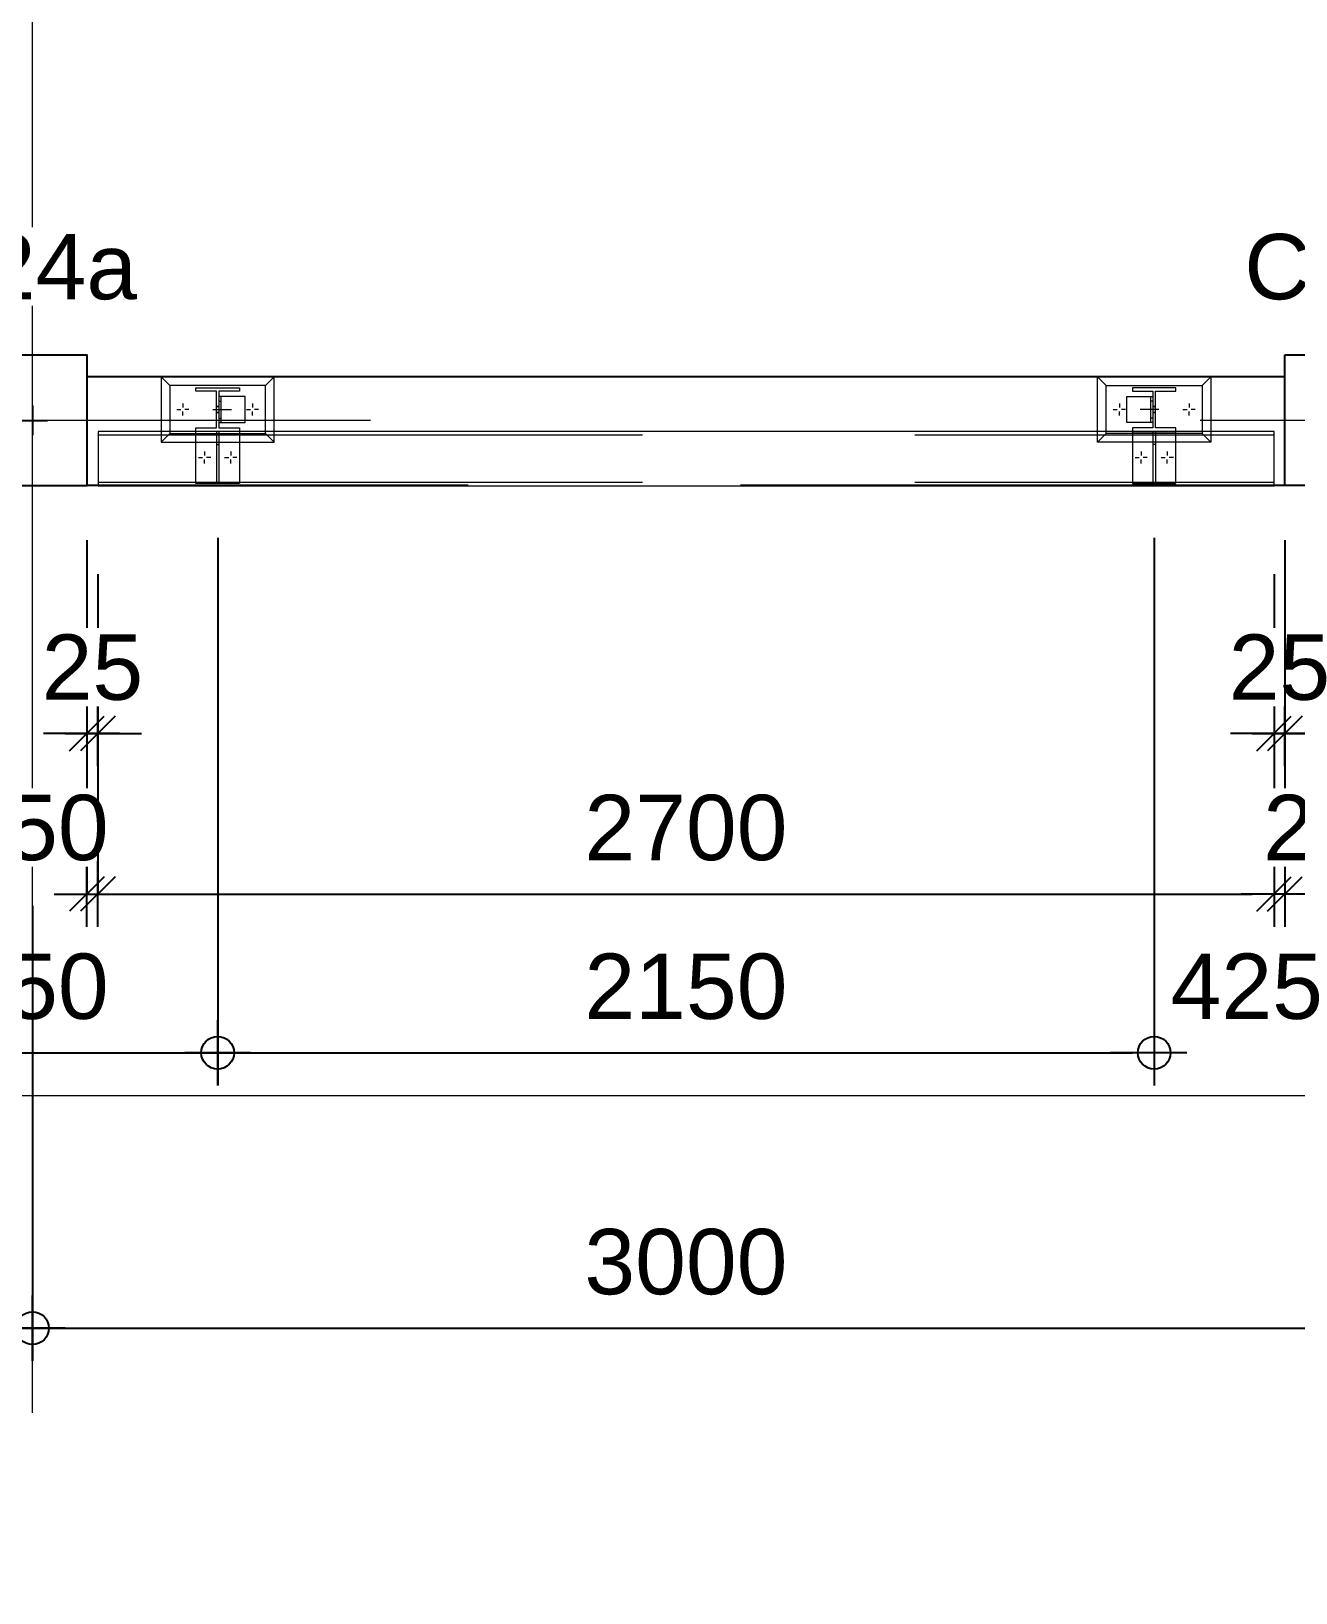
# Model space of a CAD drawing. Header units: millimetres. Extents: x 663313 to 1226001, y 1431724 to 1620898.
# Drawn here: x 663609.548 to 663612.451, y 1524765.093 to 1524768.677 of the extents above; entities that cross this region are included whole.
import ezdxf

# ---------------------------------------------------------------- set-up
doc = ezdxf.new("R2010")
doc.units = ezdxf.units.MM
for name, pattern in [('Grid Line', [22.225, 12.7, -3.175000000000001, 3.175000000000001, -3.175000000000001]), ('HIDDEN', [0.375, 0.25, -0.125]), ('XKITLINE00', [0]), ('XKITLINE02', [4, 2, -2])]:
    doc.linetypes.add(name, pattern=pattern)
doc.layers.get('Defpoints').update_dxf_attribs({"color": 140})
for name, color, linetype in [('000 - D I M', 1, 'Continuous'), ('BR', 6, 'Continuous'), ('CVA044__', 2, 'Continuous'), ('DIM', 1, 'Continuous'), ('VPORT', 250, 'Continuous')]:
    doc.layers.add(name, color=color, linetype=linetype)
for name, color, linetype, lineweight in [('Bolt', 7, 'Continuous', 0), ('Part', 2, 'Continuous', 0), ('S-GRID', 1, 'Continuous', 9)]:
    doc.layers.add(name, color=color, linetype=linetype, lineweight=lineweight)
doc.styles.add('Arial', font='arial.ttf')
doc.dimstyles.new('Dim-Cen', dxfattribs={"dimscale": 0.05, "dimtxt": 3, "dimasz": 1, "dimexe": 0, "dimexo": 1, "dimgap": 1.5, "dimtad": 1, "dimdec": 0, "dimlfac": 1000, "dimzin": 1, "dimdsep": 46, "dimtxsty": 'Arial', "dimblk": 'CEN1', "dimcen": 0.09, "dimclrd": 1, "dimclre": 49, "dimclrt": 3, "dimadec": 0, "dimazin": 0, "dimtfac": 1, "dimtdec": 0, "dimtix": 1, "dimtofl": 0, "dimtmove": 2, "dimatfit": 3, "dimfxl": 1, "dimtfill": 1, "dimtolj": 1, "dimtzin": 0, "dimarcsym": 1})
doc.dimstyles.new('Dim-End', dxfattribs={"dimscale": 0.05, "dimtxt": 3, "dimasz": 1, "dimexe": 0, "dimexo": 2.5, "dimgap": 1.5, "dimtad": 1, "dimdec": 0, "dimlfac": 1000, "dimzin": 1, "dimdsep": 46, "dimtxsty": 'Arial', "dimblk": 'END', "dimcen": 0.09, "dimclrd": 1, "dimclre": 49, "dimclrt": 3, "dimadec": 0, "dimazin": 0, "dimtfac": 1, "dimtdec": 0, "dimtix": 1, "dimtofl": 0, "dimtmove": 2, "dimatfit": 3, "dimfxl": 1, "dimtfill": 1, "dimtfillclr": 256, "dimtolj": 1, "dimtzin": 0, "dimarcsym": 0})
pattern_1 = [(235.2881179548327, (663627.3577656846, 1524790.545606299), (5.74185137044232, -3.97760830647635), [5.08, -1.905]), (325.2881179548327, (663627.3577656846, 1524790.545606299), (3.977608306476351, 5.74185137044232), [5.08, -1.905])]

# ---------------------------------------------------------------- blocks, each defined once
blk = doc.blocks.new('C24a')
at = {"layer": 'BR', "color": 1}
for p, q in [((0.03428972046822309, 2.619344741106033e-10), (-0.03428972070105374, 3.783497959375381e-10)), ((-4.656612873077393e-10, 0.03428972026449628), (0, -0.03428972032270394))]:
    blk.add_line(p, q, dxfattribs=at)
at = {"layer": 'BR', "color": 5, "ltscale": 5}
blk.add_lwpolyline([(0.1499999994412065, 0.1250000004947651), (0.150000000372529, -0.1249999993888196), (-0.150000000372529, -0.1250000009022187), (-0.150000000372529, 0.1249999996798579)], close=True, dxfattribs=at)
blk = doc.blocks.new('END')
at = {"color": 1}
for p, q in [((0, 1.5), (0, -1.5)), ((1.5, 0), (-1.5, 0))]:
    blk.add_line(p, q, dxfattribs=at)
at = {"color": 3}
blk.add_line((-0.7954951288348298, -0.7954951288348866), (0.7954951288348866, 0.7954951288348298), dxfattribs=at)
blk = doc.blocks.new('*D4316')
at = {"layer": '000 - D I M', "color": 49, "lineweight": -2, "transparency": 16777216}
for p, q in [((663609.4258142276, 1524767.15262209), (663609.4258142276, 1524766.697177853)), ((663609.6758142359, 1524767.152940776), (663609.6758142359, 1524766.697177853))]:
    blk.add_line(p, q, dxfattribs=at)
at = {"layer": '000 - D I M', "color": 1, "lineweight": -2, "transparency": 16777216}
for p, q in [((663609.3758142275, 1524766.697177853), (663609.3258142276, 1524766.697177853)), ((663609.725814236, 1524766.697177853), (663609.7758142359, 1524766.697177853))]:
    blk.add_line(p, q, dxfattribs=at)
at = {"layer": 'Defpoints', "color": 0, "transparency": 16777216}
for p in [(663609.4258142276, 1524767.27762209), (663609.6758142359, 1524767.277940776), (663609.6758142359, 1524766.697177853)]:
    blk.add_point(p, dxfattribs=at)
at = {"layer": '000 - D I M', "color": 1, "lineweight": -2, "transparency": 16777216, "xscale": 0.05, "yscale": 0.05, "zscale": 0.05}
blk.add_blockref('END', (663609.4258142276, 1524766.697177853), dxfattribs=at)
at = {"layer": '000 - D I M', "color": 1, "lineweight": -2, "transparency": 16777216, "xscale": 0.05, "yscale": 0.05, "zscale": 0.05, "rotation": 180}
blk.add_blockref('END', (663609.6758142359, 1524766.697177853), dxfattribs=at)
at = {"layer": '000 - D I M', "color": 3, "transparency": 16777216, "insert": (663609.5508142317, 1524766.848763801), "char_height": 0.15, "attachment_point": 5, "style": 'Arial', "bg_fill": 3, "box_fill_scale": 1.1, "bg_fill_color": 256, "bg_fill_true_color": 13158600, "bg_fill_transparency": 0}
blk.add_mtext('\\A1;250', dxfattribs=at)
blk = doc.blocks.new('*D4317')
at = {"layer": '000 - D I M', "color": 49, "lineweight": -2, "transparency": 16777216}
for p, q in [((663609.6758142359, 1524767.509652139), (663609.6758142359, 1524767.065239547)), ((663609.7008143368, 1524767.431608125), (663609.7008143368, 1524767.065239547))]:
    blk.add_line(p, q, dxfattribs=at)
at = {"layer": '000 - D I M', "color": 1, "lineweight": -2, "transparency": 16777216}
for p, q in [((663609.6258142359, 1524767.065239547), (663609.575814236, 1524767.065239547)), ((663609.7508143368, 1524767.065239547), (663609.8008143367, 1524767.065239547))]:
    blk.add_line(p, q, dxfattribs=at)
at = {"layer": 'Defpoints', "color": 0, "transparency": 16777216}
for p in [(663609.6758142359, 1524767.634652139), (663609.7008143368, 1524767.556608125), (663609.7008143368, 1524767.065239547)]:
    blk.add_point(p, dxfattribs=at)
at = {"layer": '000 - D I M', "color": 1, "lineweight": -2, "transparency": 16777216, "xscale": 0.05, "yscale": 0.05, "zscale": 0.05}
blk.add_blockref('END', (663609.6758142359, 1524767.065239547), dxfattribs=at)
at = {"layer": '000 - D I M', "color": 1, "lineweight": -2, "transparency": 16777216, "xscale": 0.05, "yscale": 0.05, "zscale": 0.05, "rotation": 180}
blk.add_blockref('END', (663609.7008143368, 1524767.065239547), dxfattribs=at)
at = {"layer": '000 - D I M', "color": 3, "transparency": 16777216, "insert": (663609.6883142863, 1524767.216825495), "char_height": 0.15, "attachment_point": 5, "style": 'Arial', "bg_fill": 3, "box_fill_scale": 1.1, "bg_fill_color": 256, "bg_fill_true_color": 13158600, "bg_fill_transparency": 0}
blk.add_mtext('\\A1;25', dxfattribs=at)
blk = doc.blocks.new('*D4318')
at = {"layer": '000 - D I M', "color": 49, "lineweight": -2, "transparency": 16777216}
for p, q in [((663609.7008143368, 1524767.074896763), (663609.7008143368, 1524766.697177853)), ((663612.400814337, 1524767.074896763), (663612.400814337, 1524766.697177853))]:
    blk.add_line(p, q, dxfattribs=at)
at = {"layer": '000 - D I M', "color": 1, "lineweight": -2, "transparency": 16777216}
blk.add_line((663609.7508143368, 1524766.697177853), (663612.3508143369, 1524766.697177853), dxfattribs=at)
at = {"layer": 'Defpoints', "color": 0, "transparency": 16777216}
for p in [(663609.7008143368, 1524767.199896763), (663612.400814337, 1524767.199896763), (663612.400814337, 1524766.697177853)]:
    blk.add_point(p, dxfattribs=at)
at = {"layer": '000 - D I M', "color": 1, "lineweight": -2, "transparency": 16777216, "xscale": 0.05, "yscale": 0.05, "zscale": 0.05, "rotation": 180}
blk.add_blockref('END', (663609.7008143368, 1524766.697177853), dxfattribs=at)
at = {"layer": '000 - D I M', "color": 1, "lineweight": -2, "transparency": 16777216, "xscale": 0.05, "yscale": 0.05, "zscale": 0.05}
blk.add_blockref('END', (663612.400814337, 1524766.697177853), dxfattribs=at)
at = {"layer": '000 - D I M', "color": 3, "transparency": 16777216, "insert": (663611.0508143369, 1524766.848763801), "char_height": 0.15, "attachment_point": 5, "style": 'Arial', "bg_fill": 3, "box_fill_scale": 1.1, "bg_fill_color": 256, "bg_fill_true_color": 13158600, "bg_fill_transparency": 0}
blk.add_mtext('\\A1;2700', dxfattribs=at)
blk = doc.blocks.new('*D4319')
at = {"layer": '000 - D I M', "color": 49, "lineweight": -2, "transparency": 16777216}
for p, q in [((663612.4258142352, 1524767.50958519), (663612.4258142352, 1524767.065239546)), ((663612.4008143377, 1524767.431608125), (663612.4008143377, 1524767.065239546))]:
    blk.add_line(p, q, dxfattribs=at)
at = {"layer": '000 - D I M', "color": 1, "lineweight": -2, "transparency": 16777216}
for p, q in [((663612.3508143376, 1524767.065239546), (663612.3008143377, 1524767.065239546)), ((663612.4758142353, 1524767.065239546), (663612.5258142352, 1524767.065239546))]:
    blk.add_line(p, q, dxfattribs=at)
at = {"layer": 'Defpoints', "color": 0, "transparency": 16777216}
for p in [(663612.4258142352, 1524767.63458519), (663612.4008143377, 1524767.556608125), (663612.4258142352, 1524767.065239546)]:
    blk.add_point(p, dxfattribs=at)
at = {"layer": '000 - D I M', "color": 1, "lineweight": -2, "transparency": 16777216, "xscale": 0.05, "yscale": 0.05, "zscale": 0.05}
blk.add_blockref('END', (663612.4008143377, 1524767.065239546), dxfattribs=at)
at = {"layer": '000 - D I M', "color": 1, "lineweight": -2, "transparency": 16777216, "xscale": 0.05, "yscale": 0.05, "zscale": 0.05, "rotation": 180}
blk.add_blockref('END', (663612.4258142352, 1524767.065239546), dxfattribs=at)
at = {"layer": '000 - D I M', "color": 3, "transparency": 16777216, "insert": (663612.4133142864, 1524767.216825495), "char_height": 0.15, "attachment_point": 5, "style": 'Arial', "bg_fill": 3, "box_fill_scale": 1.1, "bg_fill_color": 256, "bg_fill_true_color": 13158600, "bg_fill_transparency": 0}
blk.add_mtext('\\A1;25', dxfattribs=at)
blk = doc.blocks.new('*D4320')
at = {"layer": '000 - D I M', "color": 49, "lineweight": -2, "transparency": 16777216}
for p, q in [((663612.4258142352, 1524767.50958519), (663612.4258142352, 1524766.697177853)), ((663612.6758142357, 1524767.509579104), (663612.6758142357, 1524766.697177853))]:
    blk.add_line(p, q, dxfattribs=at)
at = {"layer": '000 - D I M', "color": 1, "lineweight": -2, "transparency": 16777216}
for p, q in [((663612.3758142352, 1524766.697177853), (663612.3258142353, 1524766.697177853)), ((663612.7258142357, 1524766.697177853), (663612.7758142357, 1524766.697177853))]:
    blk.add_line(p, q, dxfattribs=at)
at = {"layer": 'Defpoints', "color": 0, "transparency": 16777216}
for p in [(663612.4258142352, 1524767.63458519), (663612.6758142357, 1524767.634579104), (663612.6758142357, 1524766.697177853)]:
    blk.add_point(p, dxfattribs=at)
at = {"layer": '000 - D I M', "color": 1, "lineweight": -2, "transparency": 16777216, "xscale": 0.05, "yscale": 0.05, "zscale": 0.05}
blk.add_blockref('END', (663612.4258142352, 1524766.697177853), dxfattribs=at)
at = {"layer": '000 - D I M', "color": 1, "lineweight": -2, "transparency": 16777216, "xscale": 0.05, "yscale": 0.05, "zscale": 0.05, "rotation": 180}
blk.add_blockref('END', (663612.6758142357, 1524766.697177853), dxfattribs=at)
at = {"layer": '000 - D I M', "color": 3, "transparency": 16777216, "insert": (663612.5508142355, 1524766.848763801), "char_height": 0.15, "attachment_point": 5, "style": 'Arial', "bg_fill": 3, "box_fill_scale": 1.1, "bg_fill_color": 256, "bg_fill_true_color": 13158600, "bg_fill_transparency": 0}
blk.add_mtext('\\A1;250', dxfattribs=at)
blk = doc.blocks.new('CEN1')
at = {"color": 1}
for p, q in [((0, 1.5), (0, -1.5)), ((1.5, 0), (-1.5, 0))]:
    blk.add_line(p, q, dxfattribs=at)
at = {"color": 3}
blk.add_circle((0, 0), 0.75, dxfattribs=at)
blk = doc.blocks.new('*D4324')
at = {"layer": '000 - D I M', "color": 49, "lineweight": -2, "transparency": 16777216}
for p, q in [((663609.1258142376, 1524767.514608225), (663609.1258142376, 1524766.332822276)), ((663609.9758142126, 1524767.514608225), (663609.9758142126, 1524766.332822276))]:
    blk.add_line(p, q, dxfattribs=at)
at = {"layer": '000 - D I M', "color": 1, "lineweight": -2, "transparency": 16777216}
blk.add_line((663609.1758142377, 1524766.332822276), (663609.9258142125, 1524766.332822276), dxfattribs=at)
at = {"layer": 'Defpoints', "color": 0, "transparency": 16777216}
for p in [(663609.1258142376, 1524767.564608225), (663609.9758142126, 1524767.564608225), (663609.9758142126, 1524766.332822276)]:
    blk.add_point(p, dxfattribs=at)
at = {"layer": '000 - D I M', "color": 1, "lineweight": -2, "transparency": 16777216, "xscale": 0.05, "yscale": 0.05, "zscale": 0.05, "rotation": 180}
blk.add_blockref('CEN1', (663609.1258142376, 1524766.332822276), dxfattribs=at)
at = {"layer": '000 - D I M', "color": 1, "lineweight": -2, "transparency": 16777216, "xscale": 0.05, "yscale": 0.05, "zscale": 0.05}
blk.add_blockref('CEN1', (663609.9758142126, 1524766.332822276), dxfattribs=at)
at = {"layer": '000 - D I M', "color": 3, "transparency": 16777216, "insert": (663609.5508142251, 1524766.484408224), "char_height": 0.15, "attachment_point": 5, "style": 'Arial', "bg_fill": 3, "box_fill_scale": 1.1, "bg_fill_color": 256, "bg_fill_true_color": 13158600, "bg_fill_transparency": 0}
blk.add_mtext('\\A1;850', dxfattribs=at)
blk = doc.blocks.new('*D4325')
at = {"layer": '000 - D I M', "color": 49, "lineweight": -2, "transparency": 16777216}
for p, q in [((663609.9758142126, 1524767.514608225), (663609.9758142126, 1524766.332822276)), ((663612.1258142376, 1524767.514608225), (663612.1258142376, 1524766.332822276))]:
    blk.add_line(p, q, dxfattribs=at)
at = {"layer": '000 - D I M', "color": 1, "lineweight": -2, "transparency": 16777216}
blk.add_line((663610.0258142126, 1524766.332822276), (663612.0758142376, 1524766.332822276), dxfattribs=at)
at = {"layer": 'Defpoints', "color": 0, "transparency": 16777216}
for p in [(663609.9758142126, 1524767.564608225), (663612.1258142376, 1524767.564608225), (663612.1258142376, 1524766.332822276)]:
    blk.add_point(p, dxfattribs=at)
at = {"layer": '000 - D I M', "color": 1, "lineweight": -2, "transparency": 16777216, "xscale": 0.05, "yscale": 0.05, "zscale": 0.05, "rotation": 180}
blk.add_blockref('CEN1', (663609.9758142126, 1524766.332822276), dxfattribs=at)
at = {"layer": '000 - D I M', "color": 1, "lineweight": -2, "transparency": 16777216, "xscale": 0.05, "yscale": 0.05, "zscale": 0.05}
blk.add_blockref('CEN1', (663612.1258142376, 1524766.332822276), dxfattribs=at)
at = {"layer": '000 - D I M', "color": 3, "transparency": 16777216, "insert": (663611.0508142251, 1524766.484408224), "char_height": 0.15, "attachment_point": 5, "style": 'Arial', "bg_fill": 3, "box_fill_scale": 1.1, "bg_fill_color": 256, "bg_fill_true_color": 13158600, "bg_fill_transparency": 0}
blk.add_mtext('\\A1;2150', dxfattribs=at)
blk = doc.blocks.new('*D4326')
at = {"layer": '000 - D I M', "color": 49, "lineweight": -2, "transparency": 16777216}
for p, q in [((663612.1258142369, 1524767.096153366), (663612.1258142369, 1524766.332822276)), ((663612.5508032274, 1524766.702626352), (663612.5508032274, 1524766.332822276))]:
    blk.add_line(p, q, dxfattribs=at)
at = {"layer": '000 - D I M', "color": 1, "lineweight": -2, "transparency": 16777216}
for p, q in [((663612.0758142369, 1524766.332822276), (663612.025814237, 1524766.332822276)), ((663612.6008032274, 1524766.332822276), (663612.6508032273, 1524766.332822276))]:
    blk.add_line(p, q, dxfattribs=at)
at = {"layer": 'Defpoints', "color": 0, "transparency": 16777216}
for p in [(663612.1258142369, 1524767.146153366), (663612.5508032274, 1524766.752626352), (663612.5508032274, 1524766.332822276)]:
    blk.add_point(p, dxfattribs=at)
at = {"layer": '000 - D I M', "color": 1, "lineweight": -2, "transparency": 16777216, "xscale": 0.05, "yscale": 0.05, "zscale": 0.05}
blk.add_blockref('CEN1', (663612.1258142369, 1524766.332822276), dxfattribs=at)
at = {"layer": '000 - D I M', "color": 1, "lineweight": -2, "transparency": 16777216, "xscale": 0.05, "yscale": 0.05, "zscale": 0.05, "rotation": 180}
blk.add_blockref('CEN1', (663612.5508032274, 1524766.332822276), dxfattribs=at)
at = {"layer": '000 - D I M', "color": 3, "transparency": 16777216, "insert": (663612.3383087321, 1524766.484408224), "char_height": 0.15, "attachment_point": 5, "style": 'Arial', "bg_fill": 3, "box_fill_scale": 1.1, "bg_fill_color": 256, "bg_fill_true_color": 13158600, "bg_fill_transparency": 0}
blk.add_mtext('\\A1;425', dxfattribs=at)
blk = doc.blocks.new('*D4411')
at = {"layer": '000 - D I M', "color": 49, "lineweight": -2, "transparency": 16777216}
for p, q in [((663609.5507905639, 1524766.66997269), (663609.5507905639, 1524765.700711334)), ((663607.9559795725, 1524765.720003595), (663607.9559795725, 1524765.700711334))]:
    blk.add_line(p, q, dxfattribs=at)
at = {"layer": '000 - D I M', "color": 1, "lineweight": -2, "transparency": 16777216}
blk.add_line((663608.0059795725, 1524765.700711334), (663609.5007905639, 1524765.700711334), dxfattribs=at)
at = {"layer": 'Defpoints', "color": 0, "transparency": 16777216}
for p in [(663609.5507905639, 1524766.71997269), (663607.9559795725, 1524765.770003595), (663609.5507905639, 1524765.700711334)]:
    blk.add_point(p, dxfattribs=at)
at = {"layer": '000 - D I M', "color": 1, "lineweight": -2, "transparency": 16777216, "xscale": 0.05, "yscale": 0.05, "zscale": 0.05, "rotation": 180}
blk.add_blockref('CEN1', (663607.9559795725, 1524765.700711334), dxfattribs=at)
at = {"layer": '000 - D I M', "color": 1, "lineweight": -2, "transparency": 16777216, "xscale": 0.05, "yscale": 0.05, "zscale": 0.05}
blk.add_blockref('CEN1', (663609.5507905639, 1524765.700711334), dxfattribs=at)
at = {"layer": '000 - D I M', "color": 3, "transparency": 16777216, "insert": (663608.7533850682, 1524765.852297283), "char_height": 0.15, "attachment_point": 5, "style": 'Arial', "bg_fill": 3, "box_fill_scale": 1.1, "bg_fill_color": 256, "bg_fill_true_color": 13158600, "bg_fill_transparency": 0}
blk.add_mtext('\\A1;1595', dxfattribs=at)
blk = doc.blocks.new('*D4330')
at = {"layer": '000 - D I M', "color": 49, "lineweight": -2, "transparency": 16777216}
for p, q in [((663609.5507744546, 1524765.950608637), (663609.5507744546, 1524765.700711334)), ((663612.550774025, 1524765.932907659), (663612.550774025, 1524765.700711334))]:
    blk.add_line(p, q, dxfattribs=at)
at = {"layer": '000 - D I M', "color": 1, "lineweight": -2, "transparency": 16777216}
blk.add_line((663609.6007744547, 1524765.700711334), (663612.500774025, 1524765.700711334), dxfattribs=at)
at = {"layer": 'Defpoints', "color": 0, "transparency": 16777216}
for p in [(663609.5507744546, 1524766.000608637), (663612.550774025, 1524765.982907659), (663612.550774025, 1524765.700711334)]:
    blk.add_point(p, dxfattribs=at)
at = {"layer": '000 - D I M', "color": 1, "lineweight": -2, "transparency": 16777216, "xscale": 0.05, "yscale": 0.05, "zscale": 0.05, "rotation": 180}
blk.add_blockref('CEN1', (663609.5507744546, 1524765.700711334), dxfattribs=at)
at = {"layer": '000 - D I M', "color": 1, "lineweight": -2, "transparency": 16777216, "xscale": 0.05, "yscale": 0.05, "zscale": 0.05}
blk.add_blockref('CEN1', (663612.550774025, 1524765.700711334), dxfattribs=at)
at = {"layer": '000 - D I M', "color": 3, "transparency": 16777216, "insert": (663611.0507742398, 1524765.852348442), "char_height": 0.15, "attachment_point": 5, "style": 'Arial', "bg_fill": 3, "box_fill_scale": 1.1, "bg_fill_color": 256, "bg_fill_true_color": 13158600, "bg_fill_transparency": 0}
blk.add_mtext('\\A1;3000', dxfattribs=at)
blk = doc.blocks.new('44')
at = {"layer": 'Bolt', "color": 21, "linetype": 'XKITLINE00', "lineweight": 0}
for p, q in [((19.97488220036007, 39.94616098154802), (19.98420620034426, 39.94616098154802)), ((19.97488220036007, 39.94616098154802), (19.98420620034426, 39.94616098154802)), ((19.98888215026795, 39.96016093122307), (19.98888215026795, 39.95083693147171)), ((19.98888215026795, 39.96016093122307), (19.98888215026795, 39.95083693147171)), ((19.98888215026795, 39.9321610314073), (19.98888215026795, 39.94148503139149)), ((19.98888215026795, 39.9321610314073), (19.98888215026795, 39.94148503139149)), ((20.0028822503516, 39.94616098154802), (19.99355825036741, 39.94616098154802)), ((20.0028822503516, 39.94616098154802), (19.99355825036741, 39.94616098154802)), ((19.86488225031621, 39.89616103156004), (19.8742062503004, 39.89616103156004)), ((19.8788822002241, 39.91016098123509), (19.8788822002241, 39.90083698148374)), ((19.8788822002241, 39.88216093147639), (19.8788822002241, 39.89148493122775)), ((19.89288215036481, 39.89616103156004), (19.88355815038062, 39.89616103156004)), ((19.86488225031621, 39.83616103150416), (19.8742062503004, 39.83616103150416)), ((19.8788822002241, 39.85016098141205), (19.8788822002241, 39.84083698142786)), ((19.8788822002241, 39.82216093142051), (19.8788822002241, 39.8314849314047)), ((19.89288215036481, 39.83616103150416), (19.88355815038062, 39.83616103150416)), ((19.97488220036007, 39.78616093134042), (19.98420620034426, 39.78616093134042)), ((19.97488220036007, 39.78616093134042), (19.98420620034426, 39.78616093134042)), ((19.98888215026795, 39.80016103142407), (19.98888215026795, 39.79083703143988)), ((19.98888215026795, 39.80016103142407), (19.98888215026795, 39.79083703143988)), ((20.0028822503516, 39.78616093134042), (19.99355825036741, 39.78616093134042)), ((20.0028822503516, 39.78616093134042), (19.99355825036741, 39.78616093134042)), ((19.98888215026795, 39.77216098143253), (19.98888215026795, 39.78148498141672)), ((19.98888215026795, 39.77216098143253), (19.98888215026795, 39.78148498141672)), ((19.97488220036007, 37.79616097360849), (19.98420620034426, 37.79616097360849)), ((19.97488220036007, 37.79616097360849), (19.98420620034426, 37.79616097360849)), ((19.98888215026795, 37.81016092351638), (19.98888215026795, 37.80083692353219)), ((19.98888215026795, 37.81016092351638), (19.98888215026795, 37.80083692353219)), ((19.98888215026795, 37.78216087352484), (19.98888215026795, 37.79148487350903)), ((19.98888215026795, 37.78216087352484), (19.98888215026795, 37.79148487350903)), ((20.0028822503516, 37.79616097360849), (19.99355825036741, 37.79616097360849)), ((20.0028822503516, 37.79616097360849), (19.99355825036741, 37.79616097360849)), ((19.86488225031621, 37.74616087344475), (19.8742062503004, 37.74616087344475)), ((19.8788822002241, 37.7601609735284), (19.8788822002241, 37.75083697354421)), ((19.8788822002241, 37.73216092353687), (19.8788822002241, 37.74148492352106)), ((19.89288215036481, 37.74616087344475), (19.88355815038062, 37.74616087344475)), ((19.86488225031621, 37.68616087338887), (19.8742062503004, 37.68616087338887)), ((19.8788822002241, 37.70016097347252), (19.8788822002241, 37.69083697372116)), ((19.8788822002241, 37.67216092371382), (19.8788822002241, 37.68148492346518)), ((19.89288215036481, 37.68616087338887), (19.88355815038062, 37.68616087338887)), ((19.97488220036007, 37.63616092340089), (19.98420620034426, 37.63616092340089)), ((19.97488220036007, 37.63616092340089), (19.98420620034426, 37.63616092340089)), ((19.98888215026795, 37.65016087354161), (19.98888215026795, 37.64083687355742)), ((19.98888215026795, 37.65016087354161), (19.98888215026795, 37.64083687355742)), ((20.0028822503516, 37.63616092340089), (19.99355825036741, 37.63616092340089)), ((20.0028822503516, 37.63616092340089), (19.99355825036741, 37.63616092340089)), ((19.98888215026795, 37.62216097372584), (19.98888215026795, 37.6314849734772)), ((19.98888215026795, 37.62216097372584), (19.98888215026795, 37.6314849734772))]:
    blk.add_line(p, q, dxfattribs=at)
at = {"layer": 'Bolt', "color": 21, "linetype": 'XKITLINE02', "lineweight": 0}
for p, q in [((19.96938215033128, 39.86316103127319), (19.96938215033128, 39.85816093126778)), ((19.9818822504019, 39.86316103127319), (19.9818822504019, 39.86916103132535)), ((19.9818822504019, 39.86916103132535), (19.9818822504019, 39.86316103127319)), ((19.98888215026795, 39.87708103156183), (19.98888215026795, 39.83416093152482)), ((19.99588220030978, 39.86316103127319), (19.99588220030978, 39.86916103132535)), ((19.99588220030978, 39.86916103132535), (19.99588220030978, 39.86316103127319)), ((20.00838215043746, 39.86316103127319), (20.00838215043746, 39.85816093126778)), ((19.98888215026795, 37.70524087338708), (19.98888215026795, 37.74816097342409)), ((19.96938215033128, 37.71916087367572), (19.96938215033128, 37.72416097368114)), ((19.9818822504019, 37.71916087367572), (19.9818822504019, 37.71316087362356)), ((19.9818822504019, 37.71316087362356), (19.9818822504019, 37.71916087367572)), ((19.99588220030978, 37.71916087367572), (19.99588220030978, 37.71316087362356)), ((19.99588220030978, 37.71316087362356), (19.99588220030978, 37.71916087367572)), ((20.00838215043746, 37.71916087367572), (20.00838215043746, 37.72416097368114))]:
    blk.add_line(p, q, dxfattribs=at)
at = {"layer": 'Part', "color": 251, "linetype": 'HIDDEN', "lineweight": 0, "ltscale": 5}
for p, q in [((19.82190316123865, 40.14061622682493), (19.82190316123865, 37.44061622675508)), ((19.93090306129284, 40.14061622682493), (19.93090306129284, 37.44061622675508))]:
    blk.add_line(p, q, dxfattribs=at)
at = {"layer": 'Part', "color": 252, "linetype": 'HIDDEN', "lineweight": 0, "ltscale": 2}
for p, q in [((19.93388225021749, 39.97616098134313), (19.91388215031452, 39.996160931536)), ((19.93388225021749, 39.75616093131248), (19.91388215031452, 39.73616098135244)), ((19.93388225021749, 37.82616097363643), (19.91388215031452, 37.84616092359647)), ((19.93388225021749, 37.60616092360578), (19.91388215031452, 37.58616097341292))]:
    blk.add_line(p, q, dxfattribs=at)
at = {"layer": 'Part', "lineweight": 0}
for p, q in [((20.06388215022139, 39.996160931536), (20.04388220026135, 39.97616098134313)), ((20.06388215022139, 39.73616098135244), (20.04388220026135, 39.75616093131248)), ((20.06388215022139, 37.84616092359647), (20.04388220026135, 37.82616097363643)), ((20.06388215022139, 37.58616097341292), (20.04388220026135, 37.60616092360578))]:
    blk.add_line(p, q, dxfattribs=at)
at = {"layer": 'Part', "linetype": 'XKITLINE02', "lineweight": 0}
for p, q in [((19.93888220027998, 39.86916103132535), (19.81888220040105, 39.86916103132535)), ((19.93888220027998, 39.86316103127319), (19.81888220040105, 39.86316103127319)), ((19.95888215024002, 39.85816093126778), (20.01888215029589, 39.85816093126778)), ((19.93888220027998, 37.71916087367572), (19.81888220040105, 37.71916087367572)), ((19.93888220027998, 37.71316087362356), (19.81888220040105, 37.71316087362356)), ((19.95888215024002, 37.72416097368114), (20.01888215029589, 37.72416097368114))]:
    blk.add_line(p, q, dxfattribs=at)
at = {"layer": 'Part', "color": 21, "linetype": 'XKITLINE02', "lineweight": 0}
for p, q in [((19.90888220025204, 39.86916103132535), (19.90888220025204, 39.86316103127319)), ((19.90888220025204, 37.71316087362356), (19.90888220025204, 37.71916087367572))]:
    blk.add_line(p, q, dxfattribs=at)
at = {"layer": 'Part', "color": 4, "lineweight": 0}
blk.add_lwpolyline([(19.93890316132433, 37.44061622675508), (19.93890316132433, 40.14061622682493), (19.81390306143999, 40.14061622682493), (19.81390306143999, 37.44061622675508)], close=True, dxfattribs=at)
at = {"layer": 'Part', "color": 252, "linetype": 'HIDDEN', "lineweight": 0, "ltscale": 2}
for points in [[(19.93890316132433, 39.996160931536), (19.91388215031452, 39.996160931536), (19.91388215031452, 39.73616098135244), (19.93890316132433, 39.73616098135244)], [(19.93890316132433, 39.97616098134313), (19.93388225021749, 39.97616098134313), (19.93388225021749, 39.75616093131248), (19.93890316132433, 39.75616093131248)], [(19.93890316132433, 37.58616097341292), (19.91388215031452, 37.58616097341292), (19.91388215031452, 37.84616092359647), (19.93890316132433, 37.84616092359647)], [(19.93890316132433, 37.60616092360578), (19.93388225021749, 37.60616092360578), (19.93388225021749, 37.82616097363643), (19.93890316132433, 37.82616097363643)]]:
    blk.add_lwpolyline(points, dxfattribs=at)
at = {"layer": 'Part', "lineweight": 0}
for points in [[(19.93890316132433, 39.73616098135244), (20.06388215022139, 39.73616098135244), (20.06388215022139, 39.996160931536), (19.93890316132433, 39.996160931536)], [(19.93890316132433, 39.75616093131248), (20.04388220026135, 39.75616093131248), (20.04388220026135, 39.97616098134313), (19.93890316132433, 39.97616098134313)], [(19.93890316132433, 37.84616092359647), (20.06388215022139, 37.84616092359647), (20.06388215022139, 37.58616097341292), (19.93890316132433, 37.58616097341292)], [(19.93890316132433, 37.82616097363643), (20.04388220026135, 37.82616097363643), (20.04388220026135, 37.60616092360578), (19.93890316132433, 37.60616092360578)]]:
    blk.add_lwpolyline(points, dxfattribs=at)
at = {"layer": 'Part', "linetype": 'XKITLINE02', "lineweight": 0}
for points in [[(19.93888220027998, 39.81616093136836), (19.81888220040105, 39.81616093136836), (19.81888220040105, 39.91616098128725), (19.93888220027998, 39.91616098128725)], [(19.95888215024002, 39.86316103127319), (19.95888215024002, 39.80316103145014), (20.01888215029589, 39.80316103145014), (20.01888215029589, 39.86316103127319)], [(19.95888215024002, 37.71916087367572), (19.95888215024002, 37.77916087349877), (20.01888215029589, 37.77916087349877), (20.01888215029589, 37.71916087367572)], [(19.93888220027998, 37.76616097358055), (19.81888220040105, 37.76616097358055), (19.81888220040105, 37.66616092366166), (19.93888220027998, 37.66616092366166)]]:
    blk.add_lwpolyline(points, dxfattribs=at)
for points in [[(19.93888220027998, 39.91616098128725), (19.94688215036854, 39.91616098128725), (19.94688215036854, 39.86916103132535), (20.0308821504002, 39.86916103132535), (20.0308821504002, 39.91616098128725), (20.0388822504317, 39.91616098128725), (20.0388822504317, 39.81616093136836), (20.0308821504002, 39.81616093136836), (20.0308821504002, 39.86316103127319), (19.94688215036854, 39.86316103127319), (19.94688215036854, 39.81616093136836), (19.93888220027998, 39.81616093136836)], [(19.93888220027998, 37.66616092366166), (19.94688215036854, 37.66616092366166), (19.94688215036854, 37.71316087362356), (20.0308821504002, 37.71316087362356), (20.0308821504002, 37.66616092366166), (20.0388822504317, 37.66616092366166), (20.0388822504317, 37.76616097358055), (20.0308821504002, 37.76616097358055), (20.0308821504002, 37.71916087367572), (19.94688215036854, 37.71916087367572), (19.94688215036854, 37.76616097358055), (19.93888220027998, 37.76616097358055)]]:
    blk.add_lwpolyline(points, close=True, dxfattribs=at)

msp = doc.modelspace()

# ---------------------------------------------------------------- hatches: boundary and pattern name
at = {"layer": 'VPORT'}
h = msp.add_hatch(dxfattribs=at)
h.set_pattern_fill('ANGLE', color=6)
h.set_pattern_definition(pattern_1)
h.paths.add_polyline_path([(663617.8536538669, 1524792.069126694), (663619.0866936751, 1524791.214952922), (663617.3783461329, 1524788.748873306), (663616.1453063247, 1524789.603047077)])
edge = h.paths.add_edge_path(flags=16)
edge.add_line((663617.5126265858, 1524790.480610712), (663617.7193734141, 1524790.337389288))
edge = h.paths.add_edge_path(flags=16)
edge.add_line((663617.5443892876, 1524790.305626586), (663617.6876107123, 1524790.512373414))
h.paths.add_polyline_path([(663612.4436538663, 1524784.259126694), (663613.6766936745, 1524783.404952923), (663611.9683461323, 1524780.938873307), (663610.7353063241, 1524781.793047078)])
edge = h.paths.add_edge_path(flags=16)
edge.add_line((663612.1026265852, 1524782.670610713), (663612.3093734134, 1524782.527389288))
edge = h.paths.add_edge_path(flags=16)
edge.add_line((663612.134389287, 1524782.495626586), (663612.2776107116, 1524782.702373415))
h.paths.add_polyline_path([(663604.7566538671, 1524773.162126694), (663605.9896936753, 1524772.307952923), (663604.2813461331, 1524769.841873307), (663603.0483063249, 1524770.696047078)])
edge = h.paths.add_edge_path(flags=16)
edge.add_line((663604.415626586, 1524771.573610713), (663604.6223734142, 1524771.430389288))
edge = h.paths.add_edge_path(flags=16)
edge.add_line((663604.4473892878, 1524771.398626586), (663604.5906107124, 1524771.605373415))
h.paths.add_polyline_path([(663599.8026538664, 1524766.010126694), (663601.0356936746, 1524765.155952923), (663599.3273461324, 1524762.689873306), (663598.0943063241, 1524763.544047077)])
edge = h.paths.add_edge_path(flags=16)
edge.add_line((663599.4616265852, 1524764.421610712), (663599.6683734135, 1524764.278389288))
edge = h.paths.add_edge_path(flags=16)
edge.add_line((663599.493389287, 1524764.246626586), (663599.6366107117, 1524764.453373414))
h.paths.add_polyline_path([(663592.6836539101, 1524755.735126756), (663593.9166937183, 1524754.880952985), (663592.2083461761, 1524752.414873369), (663590.9753063679, 1524753.26904714)])
edge = h.paths.add_edge_path(flags=16)
edge.add_line((663592.3426266289, 1524754.146610775), (663592.5493734572, 1524754.00338935))
edge = h.paths.add_edge_path(flags=16)
edge.add_line((663592.3743893307, 1524753.971626648), (663592.5176107554, 1524754.178373477))
h.paths.add_polyline_path([(663585.2816538817, 1524745.049126715), (663586.5146936899, 1524744.194952944), (663584.8063461477, 1524741.728873328), (663583.5733063394, 1524742.583047099)])
edge = h.paths.add_edge_path(flags=16)
edge.add_line((663584.9406266005, 1524743.460610734), (663585.1473734288, 1524743.317389309))
edge = h.paths.add_edge_path(flags=16)
edge.add_line((663584.9723893023, 1524743.285626607), (663585.115610727, 1524743.492373436))
h.paths.add_polyline_path([(663578.789653867, 1524735.678126694), (663580.0226936752, 1524734.823952923), (663578.314346133, 1524732.357873306), (663577.0813063248, 1524733.212047077)])
edge = h.paths.add_edge_path(flags=16)
edge.add_line((663578.4486265859, 1524734.089610712), (663578.6553734142, 1524733.946389288))
edge = h.paths.add_edge_path(flags=16)
edge.add_line((663578.4803892877, 1524733.914626586), (663578.6236107124, 1524734.121373414))
h.paths.add_polyline_path([(663572.2976538817, 1524726.307126715), (663573.53069369, 1524725.452952944), (663571.8223461477, 1524722.986873328), (663570.5893063395, 1524723.841047099)])
edge = h.paths.add_edge_path(flags=16)
edge.add_line((663571.9566266006, 1524724.718610734), (663572.1633734289, 1524724.575389309))
edge = h.paths.add_edge_path(flags=16)
edge.add_line((663571.9883893024, 1524724.543626607), (663572.131610727, 1524724.750373435))
h.paths.add_polyline_path([(663565.805653867, 1524716.935126694), (663567.0386936752, 1524716.080952923), (663565.330346133, 1524713.614873306), (663564.0973063248, 1524714.469047077)])
edge = h.paths.add_edge_path(flags=16)
edge.add_line((663565.4646265858, 1524715.346610712), (663565.6713734141, 1524715.203389288))
edge = h.paths.add_edge_path(flags=16)
edge.add_line((663565.4963892876, 1524715.171626586), (663565.6396107123, 1524715.378373414))
h.paths.add_polyline_path([(663559.3146538818, 1524707.564126715), (663560.54769369, 1524706.709952944), (663558.8393461478, 1524704.243873328), (663557.6063063396, 1524705.098047099)])
edge = h.paths.add_edge_path(flags=16)
edge.add_line((663558.9736266007, 1524705.975610734), (663559.180373429, 1524705.832389309))
edge = h.paths.add_edge_path(flags=16)
edge.add_line((663559.0053893025, 1524705.800626607), (663559.1486107272, 1524706.007373436))
h.paths.add_polyline_path([(663552.8226538668, 1524698.193126694), (663554.0556936751, 1524697.338952923), (663552.3473461329, 1524694.872873306), (663551.1143063246, 1524695.727047077)])
edge = h.paths.add_edge_path(flags=16)
edge.add_line((663552.4816265857, 1524696.604610712), (663552.688373414, 1524696.461389288))
edge = h.paths.add_edge_path(flags=16)
edge.add_line((663552.5133892875, 1524696.429626586), (663552.6566107122, 1524696.636373414))
h.paths.add_polyline_path([(663546.3306538819, 1524688.822126715), (663547.5636936901, 1524687.967952944), (663545.8553461479, 1524685.501873327), (663544.6223063397, 1524686.356047099)])
edge = h.paths.add_edge_path(flags=16)
edge.add_line((663545.9896266008, 1524687.233610733), (663546.196373429, 1524687.090389309))
edge = h.paths.add_edge_path(flags=16)
edge.add_line((663546.0213893026, 1524687.058626607), (663546.1646107272, 1524687.265373435))
h.paths.add_polyline_path([(663539.838653882, 1524679.451126715), (663541.0716936903, 1524678.596952944), (663539.363346148, 1524676.130873328), (663538.1303063398, 1524676.985047099)])
edge = h.paths.add_edge_path(flags=16)
edge.add_line((663539.4976266009, 1524677.862610734), (663539.7043734292, 1524677.719389309))
edge = h.paths.add_edge_path(flags=16)
edge.add_line((663539.5293893027, 1524677.687626607), (663539.6726107274, 1524677.894373436))
h.paths.add_polyline_path([(663533.3476538667, 1524670.080126694), (663534.580693675, 1524669.225952923), (663532.8723461328, 1524666.759873306), (663531.6393063245, 1524667.614047077)])
edge = h.paths.add_edge_path(flags=16)
edge.add_line((663533.0066265856, 1524668.491610712), (663533.2133734139, 1524668.348389288))
edge = h.paths.add_edge_path(flags=16)
edge.add_line((663533.0383892874, 1524668.316626586), (663533.1816107121, 1524668.523373414))
h.paths.add_polyline_path([(663526.8556538667, 1524660.709126694), (663528.0886936749, 1524659.854952923), (663526.3803461327, 1524657.388873307), (663525.1473063244, 1524658.243047078)])
edge = h.paths.add_edge_path(flags=16)
edge.add_line((663526.5146265855, 1524659.120610713), (663526.7213734138, 1524658.977389288))
edge = h.paths.add_edge_path(flags=16)
edge.add_line((663526.5463892873, 1524658.945626586), (663526.689610712, 1524659.152373415))
h.paths.add_polyline_path([(663520.3636538673, 1524651.338126694), (663521.5966936755, 1524650.483952923), (663519.8883461333, 1524648.017873307), (663518.6553063251, 1524648.872047078)])
edge = h.paths.add_edge_path(flags=16)
edge.add_line((663520.0226265861, 1524649.749610713), (663520.2293734144, 1524649.606389288))
edge = h.paths.add_edge_path(flags=16)
edge.add_line((663520.054389288, 1524649.574626586), (663520.1976107126, 1524649.781373414))
h.paths.add_polyline_path([(663513.8716538661, 1524641.967126694), (663515.1046936744, 1524641.112952923), (663513.3963461322, 1524638.646873306), (663512.1633063239, 1524639.501047077)])
edge = h.paths.add_edge_path(flags=16)
edge.add_line((663513.530626585, 1524640.378610712), (663513.7373734133, 1524640.235389288))
edge = h.paths.add_edge_path(flags=16)
edge.add_line((663513.5623892868, 1524640.203626586), (663513.7056107115, 1524640.410373414))
h.paths.add_polyline_path([(663507.3806538668, 1524632.596126694), (663508.613693675, 1524631.741952923), (663506.9053461328, 1524629.275873306), (663505.6723063246, 1524630.130047078)])
edge = h.paths.add_edge_path(flags=16)
edge.add_line((663507.0396265857, 1524631.007610712), (663507.246373414, 1524630.864389288))
edge = h.paths.add_edge_path(flags=16)
edge.add_line((663507.0713892875, 1524630.832626586), (663507.2146107121, 1524631.039373414))
h.paths.add_polyline_path([(663500.888653867, 1524623.225126694), (663502.1216936752, 1524622.370952923), (663500.413346133, 1524619.904873306), (663499.1803063247, 1524620.759047078)])
edge = h.paths.add_edge_path(flags=16)
edge.add_line((663500.5476265858, 1524621.636610712), (663500.7543734141, 1524621.493389288))
edge = h.paths.add_edge_path(flags=16)
edge.add_line((663500.5793892876, 1524621.461626586), (663500.7226107123, 1524621.668373414))
h.paths.add_polyline_path([(663494.3966538669, 1524613.853126694), (663495.6296936751, 1524612.998952923), (663493.9213461329, 1524610.532873306), (663492.6883063246, 1524611.387047078)])
edge = h.paths.add_edge_path(flags=16)
edge.add_line((663494.0556265857, 1524612.264610712), (663494.262373414, 1524612.121389288))
edge = h.paths.add_edge_path(flags=16)
edge.add_line((663494.0873892875, 1524612.089626586), (663494.2306107122, 1524612.296373414))
h.paths.add_polyline_path([(663487.278653867, 1524603.578126694), (663488.5116936752, 1524602.723952923), (663486.803346133, 1524600.257873306), (663485.5703063247, 1524601.112047077)])
edge = h.paths.add_edge_path(flags=16)
edge.add_line((663486.9376265858, 1524601.989610712), (663487.1443734141, 1524601.846389288))
edge = h.paths.add_edge_path(flags=16)
edge.add_line((663486.9693892876, 1524601.814626586), (663487.1126107123, 1524602.021373414))
h.paths.add_polyline_path([(663481.4136538671, 1524595.111126694), (663482.6466936753, 1524594.256952923), (663480.9383461331, 1524591.790873306), (663479.7053063249, 1524592.645047077)])
edge = h.paths.add_edge_path(flags=16)
edge.add_line((663481.072626586, 1524593.522610712), (663481.2793734142, 1524593.379389288))
edge = h.paths.add_edge_path(flags=16)
edge.add_line((663481.1043892878, 1524593.347626586), (663481.2476107124, 1524593.554373414))
h = msp.add_hatch(dxfattribs=at)
h.set_pattern_fill('ANGLE', color=6)
h.set_pattern_definition(pattern_1)
h.paths.add_polyline_path([(663617.8536538669, 1524792.069126694), (663619.0866936751, 1524791.214952922), (663617.3783461329, 1524788.748873306), (663616.1453063247, 1524789.603047077)])
edge = h.paths.add_edge_path(flags=16)
edge.add_line((663617.5126265858, 1524790.480610712), (663617.7193734141, 1524790.337389288))
edge = h.paths.add_edge_path(flags=16)
edge.add_line((663617.5443892876, 1524790.305626586), (663617.6876107123, 1524790.512373414))
h.paths.add_polyline_path([(663612.4436538663, 1524784.259126694), (663613.6766936745, 1524783.404952923), (663611.9683461323, 1524780.938873307), (663610.7353063241, 1524781.793047078)])
edge = h.paths.add_edge_path(flags=16)
edge.add_line((663612.1026265852, 1524782.670610713), (663612.3093734134, 1524782.527389288))
edge = h.paths.add_edge_path(flags=16)
edge.add_line((663612.134389287, 1524782.495626586), (663612.2776107116, 1524782.702373415))
h.paths.add_polyline_path([(663604.7566538671, 1524773.162126694), (663605.9896936753, 1524772.307952923), (663604.2813461331, 1524769.841873307), (663603.0483063249, 1524770.696047078)])
edge = h.paths.add_edge_path(flags=16)
edge.add_line((663604.415626586, 1524771.573610713), (663604.6223734142, 1524771.430389288))
edge = h.paths.add_edge_path(flags=16)
edge.add_line((663604.4473892878, 1524771.398626586), (663604.5906107124, 1524771.605373415))
h.paths.add_polyline_path([(663599.8026538664, 1524766.010126694), (663601.0356936746, 1524765.155952923), (663599.3273461324, 1524762.689873306), (663598.0943063241, 1524763.544047077)])
edge = h.paths.add_edge_path(flags=16)
edge.add_line((663599.4616265852, 1524764.421610712), (663599.6683734135, 1524764.278389288))
edge = h.paths.add_edge_path(flags=16)
edge.add_line((663599.493389287, 1524764.246626586), (663599.6366107117, 1524764.453373414))

# ---------------------------------------------------------------- linework, layer by layer
at = {"layer": 'DIM', "color": 253, "linetype": 'HIDDEN', "ltscale": 5}
msp.add_line((663612.4258142352, 1524767.63458519), (663609.6758142359, 1524767.634652139), dxfattribs=at)
at = {"layer": 'DIM', "color": 2}
msp.add_lwpolyline([(663612.425820306, 1524767.883937488), (663609.6758203069, 1524767.883939125)], dxfattribs=at)
at = {"layer": 'S-GRID', "color": 251, "linetype": 'Grid Line', "ltscale": 0.6}
for p, q in [((663609.5507624265, 1524765.506514294), (663609.5511660876, 1524782.087422801)), ((663602.7066323988, 1524767.784821803), (663616.3296310618, 1524767.784490152))]:
    msp.add_line(p, q, dxfattribs=at)
at = {"layer": 'S-GRID', "linetype": 'Grid Line'}
msp.add_lwpolyline([(663635.2981749604, 1524766.234102207), (663600.751790838, 1524766.234102207)], dxfattribs=at)

# ---------------------------------------------------------------- block references
at = {"color": 2, "rotation": 89.99860513390374}
for p in [(663609.5508178789, 1524767.78433041), (663612.5508178866, 1524767.784582147)]:
    msp.add_blockref('C24a', p, dxfattribs=at)

# ---------------------------------------------------------------- next in the draw order: texts
at = {"layer": 'CVA044__', "color": 3, "char_height": 0.1499999999998654, "attachment_point": 5, "style": 'Arial', "bg_fill": 3, "box_fill_scale": 1.1, "bg_fill_color": 256, "bg_fill_true_color": 13158600, "bg_fill_transparency": 0}
for insert in [(663609.5404922058, 1524768.136186529), (663612.5830572958, 1524768.136113495)]:
    msp.add_mtext('\\A1;C24a', dxfattribs=dict(at, insert=insert))

# ---------------------------------------------------------------- next in the draw order: dimensions: what is measured, and where the dimension line sits
at = {"layer": '000 - D I M'}
dim = msp.add_linear_dim(base=(663609.6758142359, 1524766.697177853), p1=(663609.4258142276, 1524767.27762209), p2=(663609.6758142359, 1524767.277940776), dimstyle='Dim-End', dxfattribs=at)
dim.commit()
dim.dimension.update_dxf_attribs({"geometry": '*D4316', "text_midpoint": (663609.5508142317, 1524766.848763801)})

# ---------------------------------------------------------------- next in the draw order: dimensions: what is measured, and where the dimension line sits
dim = msp.add_linear_dim(base=(663609.7008143368, 1524767.065239547), p1=(663609.6758142359, 1524767.634652139), p2=(663609.7008143368, 1524767.556608125), dimstyle='Dim-End', dxfattribs=at)
dim.commit()
dim.dimension.update_dxf_attribs({"geometry": '*D4317', "text_midpoint": (663609.6883142863, 1524767.216825495)})

# ---------------------------------------------------------------- next in the draw order: dimensions: what is measured, and where the dimension line sits
dim = msp.add_linear_dim(base=(663612.400814337, 1524766.697177853), p1=(663609.7008143368, 1524767.199896763), p2=(663612.400814337, 1524767.199896763), dimstyle='Dim-End', dxfattribs=at)
dim.commit()
dim.dimension.update_dxf_attribs({"geometry": '*D4318', "text_midpoint": (663611.0508143369, 1524766.848763801)})

# ---------------------------------------------------------------- next in the draw order: dimensions: what is measured, and where the dimension line sits
for base, p1, p2, dimstyle, picture, middle in [((663612.4258142352, 1524767.065239546), (663612.4008143377, 1524767.556608125), (663612.4258142352, 1524767.63458519), 'Dim-End', '*D4319', (663612.4133142864, 1524767.216825495)), ((663609.9758142126, 1524766.332822276), (663609.1258142376, 1524767.564608225), (663609.9758142126, 1524767.564608225), 'Dim-Cen', '*D4324', (663609.5508142251, 1524766.484408224))]:
    dim = msp.add_linear_dim(base=base, p1=p1, p2=p2, dimstyle=dimstyle, dxfattribs=at)
    dim.commit()
    dim.dimension.update_dxf_attribs({"geometry": picture, "text_midpoint": middle})

# ---------------------------------------------------------------- next in the draw order: dimensions: what is measured, and where the dimension line sits
for base, p1, p2, dimstyle, picture, middle in [((663612.6758142357, 1524766.697177853), (663612.4258142352, 1524767.63458519), (663612.6758142357, 1524767.634579104), 'Dim-End', '*D4320', (663612.5508142355, 1524766.848763801)), ((663612.1258142376, 1524766.332822276), (663609.9758142126, 1524767.564608225), (663612.1258142376, 1524767.564608225), 'Dim-Cen', '*D4325', (663611.0508142251, 1524766.484408224)), ((663609.5507905639, 1524765.700711334), (663607.9559795725, 1524765.770003595), (663609.5507905639, 1524766.71997269), 'Dim-Cen', '*D4411', (663608.7533850682, 1524765.852297283))]:
    dim = msp.add_linear_dim(base=base, p1=p1, p2=p2, dimstyle=dimstyle, dxfattribs=at)
    dim.commit()
    dim.dimension.update_dxf_attribs({"geometry": picture, "text_midpoint": middle})

# ---------------------------------------------------------------- next in the draw order: block references
at = {"rotation": 90}
msp.add_blockref('44', (663649.8419824872, 1524747.820202048), dxfattribs=at)

# ---------------------------------------------------------------- next in the draw order: dimensions: what is measured, and where the dimension line sits
at = {"layer": '000 - D I M'}
for base, p1, p2, picture, middle in [((663612.5508032274, 1524766.332822276), (663612.1258142369, 1524767.146153366), (663612.5508032274, 1524766.752626352), '*D4326', (663612.3383087321, 1524766.484408224)), ((663612.550774025, 1524765.700711334), (663609.5507744546, 1524766.000608637), (663612.550774025, 1524765.982907659), '*D4330', (663611.0507742398, 1524765.852348442))]:
    dim = msp.add_linear_dim(base=base, p1=p1, p2=p2, dimstyle='Dim-Cen', dxfattribs=at)
    dim.commit()
    dim.dimension.update_dxf_attribs({"geometry": picture, "text_midpoint": middle})

doc.saveas('drawing.dxf')
